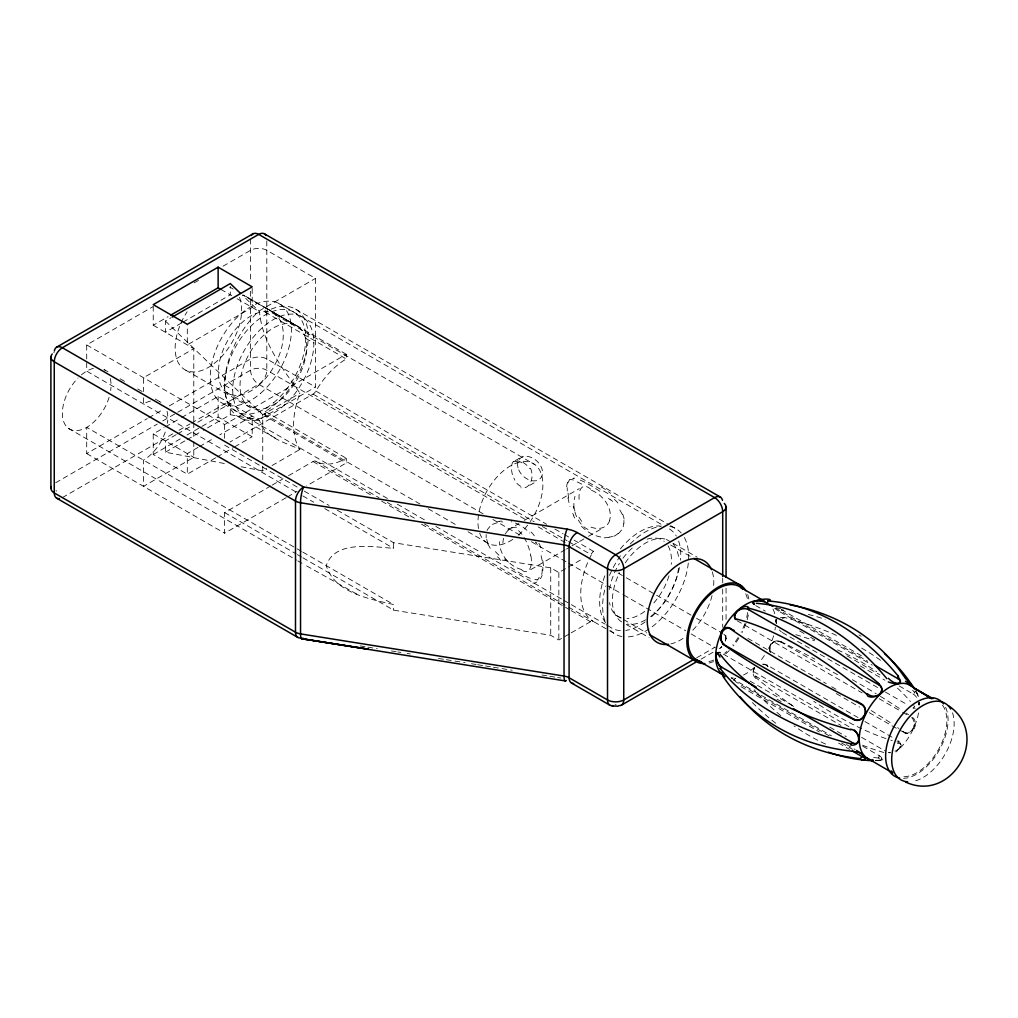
<?xml version="1.0" encoding="UTF-8"?>
<svg xmlns="http://www.w3.org/2000/svg" width="1018" height="1018" viewBox="0 0 1018 1018"><rect width="100%" height="100%" fill="white"/><g stroke="black" fill="none" stroke-linecap="round" stroke-linejoin="round"><path stroke-width="0.75" stroke-dasharray="5 3.75" d="M542.849 570.551L542.849 567.242M567.242 487.724L567.242 491.02M486.171 534.526L486.171 537.835M623.919 523.748L623.919 520.44M914.037 726.178L914.406 723.9M734.309 680.393L734.462 679.579M725.63 640.398L726.063 631.873M725.669 639.826L726.063 638.108L724.625 643.63M862.742 746.181L879.234 755.7L878.661 758.092L881.703 759.097L880.099 760.268L875.556 760.751M881.842 758.766L881.283 759.797M776.429 620.636L776.81 619.415M567.929 482.914L569.151 480.381A30.807 11.351 69.6 0 1 569.851 479.605M542.161 575.361L540.94 577.893A30.807 11.363 69.5 0 1 540.049 578.835M900.001 747.288L900.459 746.156M913.311 728.201L913.082 728.684A8.869 4.925 -60.6 0 1 905.142 732.858A256.04 32.703 24.8 0 0 902.686 731.166M753.562 669.793L754.376 668.419M774.685 608.357A8.602 1.094 35.2 0 0 780.157 611.983L781.671 609.833M720.324 648.046L721.622 646.85M769.621 651.584A8.602 6.935 -75.3 0 1 772.598 642.867L774.329 641.607M515.095 460.747L522.896 456.204M295.907 491.923L86.708 371.15L86.708 344.924L152.802 306.762M194.12 282.915L199.63 279.734M223.031 266.22L250.581 250.313A11.478 6.63 0 0 1 266.805 250.313L315.478 278.41L315.478 387.069L258.687 419.861A70.038 40.44 -60 0 1 224.622 385.198A70.038 40.44 -60 0 1 258.687 311.203L315.478 278.41M153.234 306.227L153.234 325.251L168.097 316.662M181.624 322.91L165.4 332.275L165.4 321.039L170.808 317.909M182.973 322.133L230.297 294.813L230.297 286.376M193.789 421.108L193.789 348.665L143.5 377.703L143.5 391.586M301.404 551.311L86.708 427.356L86.708 453.583L147.292 418.602M148.679 417.8L163.822 409.058M169.332 405.877L250.581 358.972A11.478 6.63 0 0 1 266.805 358.972L315.478 387.069M55.634 482.761L157.217 424.112M162.715 420.943L176.445 413.015M177.819 412.226L250.581 370.208A11.478 6.63 0 0 1 266.805 370.208L527.12 520.503M215.689 457.795L187.299 474.184L153.234 454.512L153.234 433.91L164.051 427.662M165.4 426.886L180.275 418.296M181.624 417.52L218.132 396.447L259.501 420.332C263.967 437.727 285.651 442.614 299.966 449.422A70.038 40.44 -60 0 1 299.966 393.215C282.673 368.605 262.11 342.722 259.501 311.673L242.653 295.462M62.378 497.611L173.569 433.401M179.066 430.232L190.048 423.895M191.422 423.106L258.687 384.27A11.478 6.63 -60 0 0 266.805 370.208L266.805 239.077M176.216 434.686L165.4 440.934L165.4 452.17L227.205 464.068M177.565 433.91L192.44 425.32M197.848 422.203L230.297 403.472L230.297 414.708L203.256 430.321M153.234 454.512L181.624 438.122M187.032 435.004L200.546 427.191M201.908 426.415L218.132 417.049L252.197 436.722L252.197 416.108L219.748 434.851M165.4 452.17L185.683 440.463M187.032 439.687L201.908 431.098M86.708 344.924L224.622 424.544L346.298 354.289L346.298 358.972A60.8 35.108 -60 0 0 315.885 391.077A5.739 3.308 -60 0 1 313.022 394.106L230.055 442.003M198.116 447.335L187.299 453.583L187.299 474.184M199.464 446.558L214.34 437.969M262.746 459.983L262.746 414.708L299.966 393.215M193.789 441.583L193.789 457.324L143.5 486.362L143.5 460.136A34.421 19.876 -60 0 0 165.896 430.092M217.05 457.018L233.275 447.653M234.624 446.864L252.197 436.722M241.113 466.74L262.746 470.914L266.729 468.611M272.048 465.531L299.966 449.422M286.147 497.675L224.622 533.203L224.622 512.588L270.852 485.891M272.213 485.115L283.093 478.829M288.539 475.686L313.022 461.548A5.739 3.308 -60 0 1 315.885 461.269A60.8 35.108 -60 0 0 346.298 458.265L346.298 462.948L306.647 485.841M287.509 496.886L297.078 491.363M507.778 529.933L518.798 523.57M524.295 520.389L579.357 488.602M530.734 569.66L565.143 549.796M566.517 549.007L570.64 546.628M572.014 545.826L587.157 537.084M588.531 536.295L602.3 528.342M337.289 510.196L393.622 542.721L550.725 567.853L558.844 572.536L567.09 567.777M568.464 566.988L583.581 558.258M302.931 557.813L393.622 610.164L550.725 635.296L558.844 639.991L569.838 633.641M571.213 632.84L590.453 621.731A5.739 3.308 -60 0 1 593.329 621.451L608.255 630.002M696.719 657.793L714.458 647.563M701.084 659.155L713.453 652.016M782.346 618.499L784.216 617.417A256.04 147.826 0 0 1 837.521 635.843M899.199 685.967L912.955 693.907L914.826 692.825A256.04 147.826 0 0 0 912.612 690.153M529.716 485.331L537.237 481.043M734.907 678.764L735.696 678.319M497.497 521.852L499.494 521.356M880.29 760.179L875.238 760.459M612.594 536.41L610.584 536.906A44.588 33.696 68.6 0 1 609.095 537.097M880.57 760.128L878.649 760.522M572.727 478.422L573.898 478.409M537.351 579.853L536.193 579.866M905.473 733.164L907.496 733.431L904.366 732.68L905.791 733.253M393.622 542.721L393.622 548.346C373.021 546.87 334.362 540.036 326.294 565.677C334.464 592.845 369.407 598.94 393.622 604.552L393.622 610.164M360.067 645.908L366.34 646.914M367.905 647.168L377.322 648.67M391.434 650.935L396.142 651.685M397.707 651.94L400.85 652.436M407.124 653.441L410.254 653.938M438.491 658.455L444.764 659.46M446.329 659.715L465.15 662.731M471.423 663.723L476.131 664.487M477.696 664.729L483.97 665.734M485.548 665.988L491.821 666.994M493.386 667.235L512.207 670.251M542.009 675.023L548.282 676.028M549.847 676.27L556.121 677.275M557.686 677.53L560.829 678.026M230.297 414.708L259.501 420.332M777.777 641.022L780.921 641.785L778.299 640.907M772.598 642.867A8.602 6.935 -75.3 0 1 780.157 641.582L781.671 641.976A256.04 32.703 24.8 0 1 814.884 659.117M899.492 730.11L905.129 732.884M356.771 594.067L303.389 564.074M298.452 326.816L242.78 294.927L294.52 324.653L244.447 295.589M609.617 630.778L613.689 633.107M295.576 309.128L669.17 524.817M670.544 525.606L676.041 528.787M277.736 302.919L662.985 525.339M346.298 354.289L265.176 307.449L265.176 312.132A60.8 35.108 -60 0 1 308.174 336.958A60.8 35.108 -60 0 1 265.176 411.425L265.176 416.108L346.298 462.948M666.383 539.438L671.74 542.543M672.987 543.256L697.228 557.253M275.356 314.804L534.946 464.679M670.658 545.012L692.52 557.635M781.251 609.515L863.748 657.132M265.176 312.132L346.298 358.972M775.525 608.013L867.641 661.191M780.157 611.983L872.273 665.161M220.855 289.354L231.76 295.653M237.054 298.707L259.501 311.673M305.744 338.37L313.849 343.053M846.963 655.808L879.959 674.858M755.712 605.595L765.332 611.144M799.703 630.995L805.2 634.163M810.697 637.344L814.82 639.724M860.197 665.912L884.935 680.202M782.346 632.547L879.959 688.906M885.456 692.075L907.458 704.774M780.157 641.582L837.903 674.921M879.145 698.73L901.146 711.429M902.521 712.231L908.018 715.399M737.057 620.7L862.17 692.927M747.836 638.337L826.196 683.574M831.693 686.756L837.19 689.924M315.885 391.077L546.628 524.295M554.874 529.055L563.107 533.814M564.481 534.603L568.604 536.982M574.101 540.151L593.329 551.26A60.8 35.108 -60 0 0 593.329 621.451L568.604 607.173M836.249 693.589L859.625 707.09M869.245 712.638L898.118 729.308M313.022 394.106L534.145 521.776M542.39 526.535L567.102 540.812M568.477 541.601L590.453 554.288A5.739 3.308 -60 0 0 593.329 551.26M538.14 526.866L567.064 543.574M618.028 572.994L624.912 576.964M626.286 577.766L655.21 594.461M656.597 595.263L691.031 615.139M696.541 618.32L721.329 632.636M762.355 664.194A8.602 6.261 -18.6 0 1 767.279 665.187L858.021 717.575M864.893 721.546L893.766 738.215M483.194 513.886L258.687 384.27A11.478 6.63 60 0 1 250.581 370.208L250.581 289.685M492.839 519.447L520.389 535.353M531.409 541.716L567.217 562.394M568.591 563.183L605.786 584.663M607.161 585.452L622.316 594.207M623.69 594.996L685.674 630.778M691.184 633.959L714.598 647.473A11.478 6.63 60 0 0 715.196 647.804M723.365 654.141L851.226 727.959M153.234 325.251L193.789 348.665M754.465 668.253A8.602 6.261 -18.6 0 0 755.712 676.219L840.944 725.427M861.572 737.337L884.935 750.826M750.011 681.093L795.376 707.281M829.746 727.132L846.238 736.65M776.989 699.137L781.111 701.529M224.622 385.198L232.728 389.881M731.051 677.873L831.413 735.81M846.531 744.54L854.789 749.312A8.602 1.094 35.2 0 1 855.235 749.579M829.174 735.823L737.057 682.645A8.602 3.194 13.6 0 1 735.81 678.23M841.542 742.962L852.537 749.312M265.176 411.425L346.298 458.265M740.951 686.692L819.325 731.942M838.565 743.051L849.559 749.401M616.615 615.559L622.087 618.715M623.449 619.504L646.672 632.916M226.314 392.197L419.976 504.012M428.222 508.771L457.057 525.415M468.051 531.765L485.904 542.072M626.261 624.467L649.077 637.637M223.935 404.095L387.667 498.616M397.3 504.177L424.824 520.071M435.831 526.421L562.42 599.5M563.794 600.302L605.074 624.136M606.448 624.925L613.32 628.895M315.885 461.269L379.065 497.751M387.311 502.51L416.146 519.155M424.391 523.914L567.23 606.384M313.022 461.548L373.453 496.44M381.686 501.2L410.534 517.857M421.528 524.194L569.851 609.833M571.225 610.635L590.453 621.731M103.912 369.445L107.972 371.786M120.137 378.811L125.545 381.928M137.723 388.965L143.131 392.083M155.296 399.107L160.704 402.225M224.622 445.146L298.808 487.991M304.306 491.16L329.043 505.437M302.791 495.906L313.798 502.256M324.806 508.618L393.622 548.346M153.234 433.91L193.789 457.324M302.791 552.1L393.622 604.552M224.622 512.588L296.06 553.843M297.434 554.632L301.557 557.011M68.321 428.273L296.518 560.104M297.892 560.905L302.015 563.285M86.708 453.583L224.622 533.203M185.861 370.259L249.257 406.895M240.922 418.207L275.484 438.249M610.584 499.596L612.594 501.429M499.494 558.678L497.497 556.846M165.4 321.039L262.746 414.708M915.475 690.777L917.994 695.459L916.569 692.634M573.898 515.719L572.727 513.403M536.193 542.543L537.351 544.872M622.252 514.281L619.58 509.496A30.807 20.971 41.9 0 0 617.71 506.977M487.826 543.994L490.498 548.766A30.807 20.996 41.8 0 0 491.949 550.789M898.461 742.326L897.889 740.595A8.602 6.261 -18.6 0 1 900.243 746.474A8.602 6.261 -18.6 0 1 894.275 751.971M767.279 665.187L767.865 666.917M755.712 676.219L756.285 677.937A256.04 94.916 46.4 0 0 794.893 707.383M900.256 743.369L900.523 744.145M567.929 497.751L569.151 503.363A30.807 13.221 74.6 0 0 570.029 506.468M542.161 560.524L540.94 554.899A30.807 13.196 74.6 0 0 540.227 552.456M918.974 703.4L919.05 704.431L918.949 702.916M726.063 588.149L726.063 620.942M722.704 578.02L722.704 582.869M722.704 589.078L722.704 627.113M558.844 572.536L558.844 639.991M550.725 567.853L550.725 635.296M262.746 466.231L262.746 470.914M252.197 288.425L252.197 307.449L187.299 344.924L187.299 324.309M250.581 239.077L250.581 281.808M224.622 424.544L224.622 441.977M218.132 396.447L218.132 417.049M193.789 422.686L193.789 440.005M143.5 397.758L143.5 403.93A34.421 19.876 -60 0 1 150.511 401.079M53.674 352.775A11.478 6.63 0 0 1 54.259 352.419M104.23 369.636A34.421 19.876 -60 0 1 105.414 370.476M110.249 378.543A34.421 19.876 -60 0 1 110.644 390.543M109.104 397.313A34.421 19.876 -60 0 1 69.186 428.871A34.421 19.876 -60 0 1 78.017 378.022M81.415 374.879A34.421 19.876 -60 0 1 93.72 368.287M721.902 646.392A11.478 6.63 60 0 1 719.166 648.491M715.196 647.104A11.478 6.63 -60 0 1 714.598 647.473M615.012 704.94A11.478 6.63 -60 0 0 615.623 704.621A11.478 6.63 60 0 0 616.234 704.94M56.423 491.172A11.478 6.63 60 0 1 56.028 490.421M723.823 634.176A11.478 6.63 0 0 1 724.74 641.213M712.307 571.912A47.032 27.155 -60 0 1 713.414 588.315M712.053 595.606A47.032 27.155 -60 0 1 691.12 631.873M683.002 638.439A47.032 27.155 -60 0 1 670.938 643.885M673.114 543.943A47.032 27.155 -60 0 1 678.802 559.416M678.522 568.171A47.032 27.155 -60 0 1 650.591 616.552M645.641 619.847A47.032 27.155 -60 0 1 627.292 624.072M621.693 621.922A47.032 27.155 -60 0 1 619.568 572.65M625.306 562.776A47.032 27.155 -60 0 1 668.266 540.227M669.857 526.433A60.8 35.108 -60 0 1 681.169 532.961M684.376 537.529A60.8 35.108 -60 0 1 676.194 598.724A60.8 35.108 -60 0 1 627.393 636.924M621.922 636.543A60.8 35.108 -60 0 1 610.673 630.511M604.946 620.967A60.8 35.108 -60 0 1 605.672 586.215M609.489 575.424A60.8 35.108 -60 0 1 621.922 553.728M630.282 543.943A60.8 35.108 -60 0 1 661.344 526.153M542.2 569.609A22.218 6.859 76.5 0 1 541.754 574.496M539.158 577.257A31.049 11.491 69 0 1 537.415 579.993M536.015 579.56A44.588 15.715 52.7 0 1 534.857 579.382M536.664 582.092A41.458 15.206 55.5 0 1 532.847 583.11M530.238 578.339A52.16 11.758 39.5 0 1 509.293 566.352M508.466 562A41.458 13.069 41.4 0 1 502.205 557.151M500.767 560.345A44.588 21.263 43.9 0 1 499.265 559.035M498.922 555.204A31.049 16.059 44 0 1 493.946 549.924M488.258 543.93A22.218 16.084 39.2 0 1 486.489 537.886M487.024 530.569A22.218 16.822 35.5 0 1 487.787 529.118L490.498 525.784A30.807 22.841 46.7 0 1 492.356 524.283M492.483 524.461A31.049 23.032 47.5 0 1 497.853 522.718M499.482 521.318A44.588 33.785 70.5 0 1 501.34 520.987M501.492 521.89A41.458 31.176 66.3 0 1 502.714 521.941M511.138 521.725A52.16 40.936 -86.5 0 1 511.799 521.89M515.35 523.048A52.16 40.936 -86.5 0 1 529.704 533.101M531.014 531.981A41.458 30.794 86.9 0 1 535.023 536.69M535.506 542.021A44.588 28.428 78.4 0 1 535.939 542.823M538.878 543.154A31.049 18.731 77.2 0 1 542.25 551.603M542.849 560.803A22.218 8.144 75.2 0 1 543.459 567.929M622.685 514.217A22.218 16.746 35.3 0 1 624.25 520.503M614.376 499.393A31.049 20.945 42 0 1 620.28 505.742M608.535 498.362A44.588 20.436 43.8 0 1 610.355 499.94M601.205 486.922A41.458 20.742 44.2 0 1 610.635 493.285M580.285 480.102A52.16 11.783 39.4 0 1 601.409 492.356M577.181 481.959A41.458 11.682 44.2 0 1 582.461 484.555M573.719 478.129A44.588 15.995 54 0 1 574.597 478.167M569.902 479.707A31.049 11.414 56.7 0 1 573.452 480.012M566.682 486.909A22.218 7.686 73.5 0 1 567.599 482.227M568.655 498.044A22.218 6.935 76.8 0 1 567.955 491.821M574.915 510.96A31.049 13.59 74.7 0 1 572.829 505.157M574.788 518.035A44.588 29.064 79.1 0 1 573.643 515.986M581.736 521.331A41.458 25.641 77.5 0 1 577.639 514.803M600.836 537.008A52.16 40.911 -86.5 0 1 579.967 524.614M609.12 537.262A41.458 32.182 84.6 0 1 601.434 537.669M618.015 533.534A31.049 23.376 64.6 0 1 612.734 536.753M618.13 533.699A30.807 22.841 46.6 0 0 619.58 532.49L622.252 529.118A22.218 16.555 40.9 0 0 623.678 523.672M530.976 555.866A22.816 9.544 71 0 1 521.89 570.22M518.569 530.696A22.816 9.849 70.3 0 1 530.683 555.803M502.841 543.065A22.816 15.83 72.8 0 1 503.643 538.217M505.348 533.954A22.816 15.83 72.8 0 1 518.455 527.464M521.852 569.558A22.816 15.804 47.1 0 1 499.634 541.703M591.585 490.358A22.816 15.995 45.9 0 1 609.604 520.198M609.769 520.338A22.816 15.83 47.2 0 1 588.442 526.051M588.035 529.513A22.816 15.804 72.9 0 1 575.005 496.351M579.102 499.38A22.816 9.824 70.2 0 1 591.585 490.014M517.373 460.747A13.807 5.077 46.3 0 1 523.036 463.648M513.568 461.714A14.583 5.968 50.2 0 1 517.882 462.045M513.505 461.498A14.087 5.981 67 0 0 511.723 466.333A14.214 7.47 70.7 0 0 513.645 478.206M520.822 486.362A14.214 10.447 80.1 0 1 513.848 477.938M530.556 468.255A14.176 10.345 79 0 1 530.505 482.685A14.176 10.345 79 0 1 520.86 487.813M523.036 462.401A14.277 7.737 49.1 0 1 529.933 468.776M478.511 528.609A45.886 26.493 -60 0 1 499.571 474.324A45.886 26.493 -60 0 1 538.916 468.993A45.886 26.493 -60 0 1 530.263 521.585M527.668 525.161A45.886 26.493 -60 0 1 517.488 535.875M512.792 539.375A45.886 26.493 -60 0 1 479.72 533.203M911.619 717.588A8.602 6.935 -75.3 0 1 912.993 728.812A8.602 6.935 -75.3 0 1 903.615 732.489M871.166 710.539A256.04 32.703 24.8 0 1 892.175 723.938M897.634 727.641A256.04 32.703 24.8 0 1 898.945 728.544M852.333 679.693A256.04 32.703 24.8 0 1 876.218 693.767M880.392 696.325A256.04 32.703 24.8 0 1 902.101 710.31M906.096 713.045A256.04 32.703 24.8 0 1 908.616 714.801M770.384 645.374A8.907 8.309 68.5 0 1 781.57 642.193M897.418 743.458A8.78 3.576 -22.5 0 1 901.134 746.181A8.78 3.576 -22.5 0 1 894.478 751.449M889.974 752.735A8.78 3.576 -22.5 0 1 889.019 752.836M898.423 742.237A256.04 94.916 46.4 0 1 896.934 741.855M892.341 740.582A256.04 94.916 46.4 0 1 890.775 740.111M885.953 738.559A256.04 94.916 46.4 0 1 813.776 701.338M890.635 752.646A8.602 6.261 -18.6 0 1 888.307 752.391M755.776 678.459A8.78 8.195 -8.5 0 1 754.682 667.681M763.665 664.309A8.78 8.195 -8.5 0 1 768.17 666.637M883.853 752.48A256.04 94.916 46.4 0 1 862.59 745.214M878.649 758.003A256.04 186.269 78.6 0 1 871.039 757.227M825.56 744.069A256.04 186.269 78.6 0 1 794.078 725.898M780.679 715.59A256.04 186.269 78.6 0 1 754.173 689.759M879.234 755.7A8.602 3.194 13.6 0 1 881.588 759.364A8.602 3.194 13.6 0 1 875.633 760.484M733.774 680.66A8.78 5.79 27.7 0 1 735.581 678.204M775.792 723.276A256.04 186.269 78.6 0 1 750.635 700.778M781.646 609.935A256.04 206.476 -44.7 0 1 783.86 610.164M808.305 614.465A256.04 206.476 -44.7 0 1 825.114 619.338M858.95 634.939A256.04 206.476 -44.7 0 1 861.139 636.263M780.59 608.7A8.857 2.151 15.3 0 1 776.289 607.67M915.207 708.413A8.78 3.652 83.4 0 1 914.749 708.083M914.724 691.247A8.78 3.652 83.4 0 1 918.707 698.081M919.063 702.636A8.78 3.652 83.4 0 1 918.872 704.571M795.86 634.71A256.04 147.826 0 0 1 814.413 640.678M837.521 649.904A256.04 147.826 0 0 1 876.689 671.664M897.456 688.13A256.04 147.826 0 0 1 910.372 701.504M913.693 705.55A256.04 147.826 0 0 1 914.737 706.899L912.955 707.955A8.602 4.963 60 0 0 915.131 708.744M861.635 648.122A256.04 147.826 0 0 1 880.85 660.542M912.955 693.907A8.602 4.963 60 0 1 917.333 698.577M918.834 702.547A8.602 4.963 60 0 1 919 705.181M776.289 623.487A8.78 5.701 31.7 0 1 776.518 619.606M780.488 617.493A8.78 5.701 31.7 0 1 784.204 618.002M781.455 631.962A8.602 4.963 60 0 1 779.368 629.926M776.365 623.347A8.602 4.963 60 0 1 776.747 619.542M770.499 646.048A12.267 10.702 -78.5 0 1 770.715 645.565M770.537 652.678A8.857 8.004 -81.1 0 1 770.677 646.125M912.459 717.486A8.857 5.955 -71.9 0 1 914.228 728.761M745.723 593.774A42.451 24.508 -60 0 1 747.619 599.933M747.619 612.531A42.451 24.508 -60 0 1 746.512 618.066M744.794 623.716A42.451 24.508 -60 0 1 741.168 632.127M738.126 637.523A42.451 24.508 -60 0 1 732.795 645.018M726.75 651.469A42.451 24.508 -60 0 1 724.625 653.34M713.733 660.084A42.451 24.508 -60 0 1 707.37 661.84M772.98 609.031A42.451 24.508 -60 0 1 775.003 614.897M775.614 619.44A42.451 24.508 -60 0 1 775.691 621.871M775.36 627.228A42.451 24.508 -60 0 1 774.94 630.015M773.616 635.728A42.451 24.508 -60 0 1 767.687 650.069M764.391 655.49A42.451 24.508 -60 0 1 760.688 660.555M754.529 667.21A42.451 24.508 -60 0 1 743.534 675.01M733.215 677.924A42.451 24.508 -60 0 1 731.293 677.924M952.492 712.829A44.168 25.501 -60 0 1 945.417 753.587A44.168 25.501 -60 0 1 913.935 781.264M945.595 707.319A44.168 25.501 -60 0 1 938.52 751.462A44.168 25.501 -60 0 1 903.59 778.325M916.569 691.935A42.451 24.508 -60 0 1 918.592 697.801M919.203 702.344A42.451 24.508 -60 0 1 919.279 704.774M918.529 712.918A42.451 24.508 -60 0 1 895.942 752.035M882.886 759.644A42.451 24.508 -60 0 1 876.791 760.828M942.464 705.169A42.451 24.508 -60 0 1 938.456 749.604A42.451 24.508 -60 0 1 902.152 776.721M747.657 594.563A44.168 25.501 -60 0 1 748.815 598.991M748.319 614.948A44.168 25.501 -60 0 1 742.109 632.483M738.941 638.095A44.168 25.501 -60 0 1 733.38 645.896M729.257 650.515A44.168 25.501 -60 0 1 722.64 656.33M713.554 661.585A44.168 25.501 -60 0 1 709.101 662.998M647.015 539.196A44.168 25.501 -60 0 1 664.232 541.385M667.999 545.788A44.168 25.501 -60 0 1 671.269 564.328M668.966 575.819A44.168 25.501 -60 0 1 651.38 605.557M644.763 611.373A44.168 25.501 -60 0 1 626.961 618.626M621.133 617.875A44.168 25.501 -60 0 1 609.515 602.592M609.515 589.498A44.168 25.501 -60 0 1 619.377 563.488M622.991 558.182A44.168 25.501 -60 0 1 633.425 547.035M669.424 528.94A57.364 33.123 -60 0 1 676.296 536.066M678.612 541.029A57.364 33.123 -60 0 1 680.533 560.154M679.464 567.497A57.364 33.123 -60 0 1 649.039 618.931M645.145 621.96A57.364 33.123 -60 0 1 625.726 630.422M620.369 630.613A57.364 33.123 -60 0 1 611.016 627.673M605.595 622.698A57.364 33.123 -60 0 1 605.595 573.898M620.369 548.931A57.364 33.123 -60 0 1 660.071 526.013M167.041 411.336A34.421 19.876 -60 0 1 167.423 423.323M159.737 401.728A34.421 19.876 -60 0 1 161.009 402.415M239.459 297.345A47.032 27.155 -60 0 1 223.604 354.379A47.032 27.155 -60 0 1 180.657 366.2A47.032 27.155 -60 0 1 187.121 311.762M229.674 287.191A47.032 27.155 -60 0 1 233.16 289.074M518.722 469.832A14.239 10.18 43.7 0 0 540.214 478.6A14.239 10.18 43.7 0 0 531.256 457.426A14.239 10.18 43.7 0 0 518.722 469.832M258.661 385.351A45.886 26.493 -60 0 0 274.198 314.015A45.886 26.493 -60 0 0 219.646 361.148A45.886 26.493 -60 0 0 258.661 385.351M260.621 393.304A57.364 33.123 -60 0 0 280.039 304.14A57.364 33.123 -60 0 0 211.859 363.057A57.364 33.123 -60 0 0 260.621 393.304M281.63 407.493A57.364 33.123 -60 0 0 303.504 317.769A57.364 33.123 -60 0 0 234.738 374.14A57.364 33.123 -60 0 0 281.63 407.493M279.683 400.468A47.032 27.155 -60 0 0 298.363 326.753A47.032 27.155 -60 0 0 241.826 372.168A47.032 27.155 -60 0 0 279.683 400.468M273.511 402.81A57.364 33.123 -60 0 0 295.385 313.086A57.364 33.123 -60 0 0 226.632 369.458A57.364 33.123 -60 0 0 273.511 402.81"/><path stroke-width="1.5" d="M772.777 606.423L767.279 603.254L767.865 600.862M888.307 681.958A8.602 3.194 13.6 0 0 898.958 683.129A8.602 3.194 13.6 0 0 897.889 678.65L898.461 676.257M860.426 758.69L861.941 756.552A8.602 1.094 35.2 0 0 864.906 756.934A8.602 1.094 35.2 0 0 856.685 750.47M56.639 347.163L252.948 233.822M218.132 267.174L153.234 304.637L187.299 324.309L252.197 286.847L218.132 267.174L218.132 287.776L170.808 315.096M172.157 317.132L230.297 283.564L240.401 293.299M693.843 659.46L623.741 699.939A11.478 6.63 60 0 1 618.588 705.678M621.362 705.181L695.587 662.336M720.12 668.47L721.991 667.388L756.361 687.239M850.73 743.878L852.6 742.796A8.602 4.963 60 0 0 858.619 740.277A8.602 4.963 60 0 0 854.356 730.059M617.824 706.225L612.085 705.945M873.088 760.751L867.081 760.433M302.066 638.82L368.3 649.153L301.43 638.642L565.575 680.978M51.294 486.528A11.478 6.63 0 0 0 54.259 492.928L295.487 632.191A11.478 6.63 0 0 0 300.539 633.896L564.036 676.054A11.478 6.63 0 0 1 569.087 677.746L607.517 699.939A11.478 6.63 0 0 0 623.741 699.939L623.741 568.795A11.478 6.63 60 0 0 615.623 554.746L577.206 532.554A22.943 13.247 0 0 0 567.102 529.156L303.606 486.998L62.378 347.736A11.478 6.63 60 0 0 54.348 351.07M734.08 630.396L729.817 628.411A8.857 5.993 -72.1 0 0 720.909 632.14M722.665 643.91L854.789 719.713A8.602 6.935 -75.3 0 0 864.447 715.476A8.602 6.935 -75.3 0 0 861.941 704.214L860.426 703.82A8.869 8.589 -62 0 1 864.918 715.145M854.789 719.713L853.275 719.319A8.857 8.029 -81.3 0 0 864.206 715.412M905.575 782.028C951.626 803.584 991.379 735.047 948.903 706.021M932.87 698.602L914.266 688.27L931.725 698.704L908.31 684.312M695.409 659.066L722.475 674.578M264.425 233.822L720.324 497.038M693.882 558.424L741.702 586.024M874.513 665.161L897.889 678.65M218.132 287.776L220.855 289.354M735.556 619.453A8.602 6.261 -18.6 0 1 737.668 610.915A8.602 6.261 -18.6 0 1 748.624 609.68L879.234 685.076A8.602 6.261 -18.6 0 1 879.946 693.691A8.602 6.261 -18.6 0 1 868.609 696.554M856.443 701.046L860.566 703.425M793.48 708.668L852.6 742.796M852.32 750.991L861.941 756.552M649.408 634.494L694.492 660.517M571.467 683.002L609.884 705.181M56.639 498.171L297.867 637.446M740.786 587.475L764.722 601.409M866.063 757.481L892.824 773.031M884.477 653.607A256.04 206.476 -44.7 0 1 912.204 685.305L914.329 688.219L905.129 678.001A256.04 206.476 -44.7 0 0 790.044 604.883M879.234 685.076L878.661 683.358A256.04 94.916 46.4 0 0 748.103 608.026M867.081 694.378L867.667 696.108M748.052 607.95L748.624 609.68M726.063 506.977L726.063 577.231M722.704 576.43L722.704 511.66A11.478 6.63 0 0 0 724.307 503.452M50.9 357.102L50.9 488.233M302.919 638.07A11.478 2.507 -80.9 0 1 300.539 633.896L300.539 502.752A11.478 2.507 -80.9 0 1 303.606 486.998A11.478 6.63 -60 0 0 295.487 501.06L295.487 632.191A11.478 6.63 -60 0 0 301.213 637.841M566.199 680.495A11.478 2.507 -80.9 0 1 564.036 676.054L564.036 544.91A11.478 2.507 -80.9 0 1 567.102 529.156M577.206 532.554A11.478 6.63 -60 0 0 569.087 546.615L569.087 677.746A11.478 6.63 -60 0 0 573.681 683.536M722.5 500.322A11.478 6.63 -60 0 0 714.598 497.598L258.687 234.394A11.478 6.63 60 0 0 251.382 235.476M265.991 235.476A11.478 6.63 -60 0 0 258.687 234.394L62.378 347.736A11.478 6.63 -60 0 0 54.259 361.784L54.259 492.928A11.478 6.63 -60 0 0 59.413 498.667M613.23 705.589A11.478 6.63 -60 0 1 607.517 699.939L607.517 568.795A11.478 6.63 -60 0 1 615.623 554.746L714.598 497.598A11.478 6.63 60 0 1 722.704 511.66L623.741 568.795A11.478 6.63 0 0 1 607.517 568.795L569.087 546.615A11.478 6.63 0 0 0 564.036 544.91L300.539 502.752A11.478 6.63 0 0 1 295.487 501.06L54.259 361.784A11.478 6.63 0 0 1 52.223 354.01M668.635 644.305A47.032 27.155 -60 0 1 656.903 588.175A47.032 27.155 -60 0 1 711.48 569.673M867.081 760.331A256.04 186.269 78.6 0 1 828.487 752.213M873.202 760.09A8.602 3.194 13.6 0 1 872.591 759.95M853.3 751.36A256.04 206.476 -44.7 0 1 722.742 675.99M860.452 758.601A256.04 206.476 -44.7 0 1 739.997 696.706M856.965 751.717A8.869 3.448 21.1 0 1 865.033 756.87A8.869 3.448 21.1 0 1 861.661 759.912M723.149 675.367A8.602 1.094 35.2 0 1 722.576 673.051M719.98 673.025A8.857 1.349 48.4 0 1 725.07 676.843M850.704 729.181A8.78 7.266 45.3 0 1 858.963 738.661A8.78 7.266 45.3 0 1 850.692 745.011M850.768 729.779A256.04 147.826 0 0 1 720.21 654.396M850.768 743.827A256.04 147.826 0 0 1 720.21 668.457M720.006 666.828A8.78 2.087 68.5 0 1 715.87 654.778A8.78 2.087 68.5 0 1 719.93 657.03M721.991 667.388A8.602 4.963 60 0 1 715.972 657.921A8.602 4.963 60 0 1 720.235 652.627M860.452 703.82A256.04 32.703 24.8 0 1 729.893 628.437M853.3 719.319A256.04 32.703 24.8 0 1 722.742 643.936M722.793 643.58A8.907 4.645 -79.2 0 1 721.635 633.4M724.18 644.305A8.602 6.935 -75.3 0 1 721.673 633.043A8.602 6.935 -75.3 0 1 731.331 628.806M878.419 683.6A8.78 7.19 15.6 0 1 879.921 694.085A8.78 7.19 15.6 0 1 867.54 693.971M736.523 619.059A256.04 94.916 46.4 0 1 867.081 694.429M736.014 619.478A8.78 4.581 -40.8 0 1 738.279 610.215A8.78 4.581 -40.8 0 1 748.599 607.491M897.609 676.448A8.78 3.817 38.2 0 1 898.716 683.574A8.78 3.817 38.2 0 1 888.409 678.319M767.865 600.964A256.04 186.269 78.6 0 1 898.423 676.334M756.298 603.292A256.04 186.269 78.6 0 1 886.843 678.675M754.071 603.827A8.78 2.176 -9.2 0 1 760.09 599.742A8.78 2.176 -9.2 0 1 770.422 600.531M754.198 604.527A8.602 3.194 13.6 0 1 756.323 600.773A8.602 3.194 13.6 0 1 767.279 603.254M905.524 681.322A8.602 1.094 35.2 0 1 914.24 688.652M853.542 751.411A8.869 3.856 21.7 0 1 856.978 752.175M721.418 633.272A12.267 8.946 -73.1 0 1 721.647 632.789M701.542 661.738A42.451 24.508 -60 0 1 696.49 611.691A42.451 24.508 -60 0 1 742.504 589.015M721.647 673.84A42.451 24.508 -60 0 1 724.46 626.948A42.451 24.508 -60 0 1 763.665 601.065M907.649 781.811A44.168 25.501 -60 0 1 901.248 728.086A44.168 25.501 -60 0 1 950.71 709.012M899.619 778.045A44.168 25.501 -60 0 1 895.166 724.574A44.168 25.501 -60 0 1 943.508 703.845M873.037 760.624A42.451 24.508 -60 0 1 867.298 711.162A42.451 24.508 -60 0 1 913.299 687.455M892.442 772.28A42.451 24.508 -60 0 1 891.221 770.868M704.838 663.583A44.168 25.501 -60 0 1 695.612 611.22A44.168 25.501 -60 0 1 745.876 590.745"/></g></svg>
